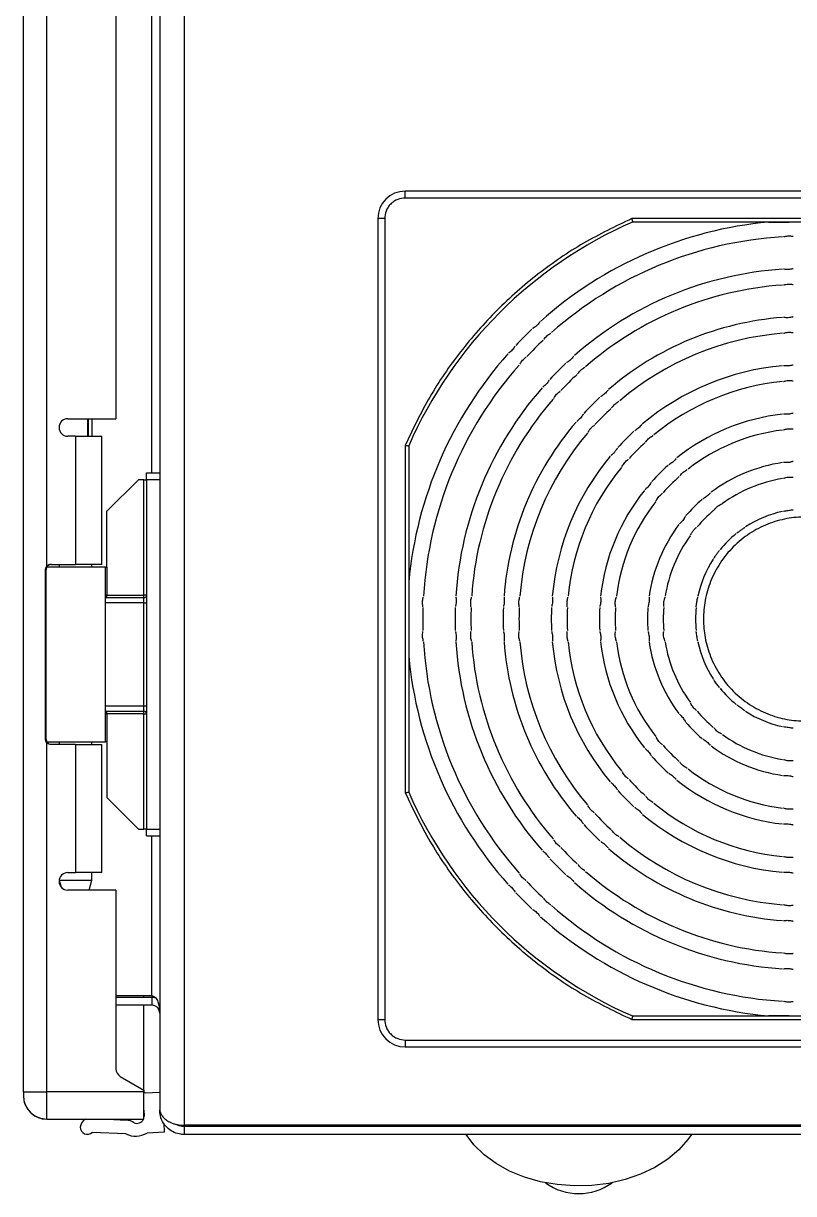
# Model space of a CAD drawing. Header units: millimetres. Extents: x 0 to 279, y 0 to 216.
# Drawn here: x 200.54 to 222.96, y 37.12 to 71.17 of the extents above; entities that cross this region are included whole.
import ezdxf

# ---------------------------------------------------------------- set-up
doc = ezdxf.new("R2010")
doc.units = ezdxf.units.MM

msp = doc.modelspace()

# ---------------------------------------------------------------- linework, layer by layer
at = {"color": 7, "linetype": 'Continuous', "lineweight": 25}
for p, q in [((205.224, 140.169), (205.224, 39.108)), ((204.508, 139.686), (204.508, 39.591)), ((200.54, 40.083), (200.54, 139.193)), ((201.226, 55.376), (201.226, 123.901)), ((203.233, 119.61), (203.233, 59.666)), ((234.958, 66.288), (211.658, 66.288)), ((211.658, 66.088), (211.658, 66.288)), ((234.958, 66.088), (211.658, 66.088)), ((210.858, 65.488), (210.858, 42.188)), ((211.058, 65.488), (210.858, 65.488)), ((211.058, 65.488), (211.058, 42.188)), ((228.364, 65.488), (218.251, 65.488)), ((222.833, 65.388), (218.272, 65.388)), ((201.831, 59.666), (203.233, 59.666)), ((202.416, 59.158), (202.416, 59.666)), ((202.44, 59.158), (202.44, 59.666)), ((202.531, 59.666), (202.531, 59.158)), ((202.059, 59.158), (201.831, 59.158)), ((202.059, 59.158), (202.059, 55.425)), ((202.059, 59.158), (202.826, 59.158)), ((202.826, 55.425), (202.826, 59.158)), ((211.658, 58.895), (211.658, 48.782)), ((211.758, 58.874), (211.758, 54.313)), ((203.887, 57.888), (202.973, 56.974)), ((204.051, 57.888), (203.887, 57.888)), ((204.051, 54.536), (204.051, 57.888)), ((204.051, 57.888), (204.127, 57.888)), ((204.127, 58.092), (204.508, 58.092)), ((204.127, 57.888), (204.127, 58.092)), ((204.508, 57.888), (204.127, 57.888)), ((204.127, 57.888), (204.127, 47.728)), ((202.973, 55.348), (202.973, 56.974)), ((201.185, 50.345), (201.185, 55.272)), ((201.185, 55.272), (201.202, 55.272)), ((201.202, 50.345), (201.202, 55.272)), ((202.93, 55.348), (201.206, 55.348)), ((201.338, 55.425), (202.059, 55.425)), ((201.584, 55.425), (201.584, 55.348)), ((202.826, 55.425), (202.059, 55.425)), ((202.534, 55.348), (202.534, 55.425)), ((202.93, 50.268), (202.93, 55.348)), ((202.93, 55.348), (202.973, 55.348)), ((202.973, 55.348), (202.973, 54.536)), ((202.973, 54.459), (202.973, 54.536)), ((202.973, 54.536), (204.051, 54.536)), ((204.127, 54.536), (204.051, 54.536)), ((204.051, 54.459), (204.051, 54.536)), ((204.051, 54.459), (202.93, 54.459)), ((204.051, 54.307), (204.051, 54.459)), ((204.051, 54.307), (204.127, 54.307)), ((204.051, 51.31), (204.051, 54.307)), ((211.758, 53.364), (211.758, 48.803)), ((202.93, 51.157), (204.051, 51.157)), ((202.973, 51.081), (202.973, 51.157)), ((204.051, 51.081), (202.973, 51.081)), ((202.973, 51.081), (202.973, 50.268)), ((204.051, 51.31), (204.127, 51.31)), ((204.051, 51.157), (204.051, 51.31)), ((204.051, 51.081), (204.051, 51.157)), ((204.051, 47.728), (204.051, 51.081)), ((204.051, 51.081), (204.127, 51.081)), ((201.202, 50.345), (201.185, 50.345)), ((201.188, 50.268), (202.93, 50.268)), ((201.226, 40.083), (201.226, 50.241)), ((202.059, 50.192), (201.338, 50.192)), ((201.584, 50.268), (201.584, 50.192)), ((202.059, 50.192), (202.059, 46.458)), ((202.059, 50.192), (202.826, 50.192)), ((202.534, 50.192), (202.534, 50.268)), ((202.826, 46.458), (202.826, 50.192)), ((202.973, 50.268), (202.93, 50.268)), ((202.973, 50.268), (202.973, 48.643)), ((202.973, 48.643), (203.887, 47.728)), ((203.887, 47.728), (204.051, 47.728)), ((204.127, 47.728), (204.051, 47.728)), ((204.127, 47.728), (204.508, 47.728)), ((204.127, 47.525), (204.127, 47.728)), ((204.127, 47.525), (204.508, 47.525)), ((201.831, 46.458), (202.059, 46.458)), ((202.826, 46.458), (202.059, 46.458)), ((202.534, 46.237), (202.534, 46.458)), ((201.584, 46.266), (201.584, 46.237)), ((201.584, 46.237), (201.637, 46.04)), ((201.584, 46.237), (202.534, 46.237)), ((202.458, 45.95), (202.534, 46.237)), ((203.233, 45.95), (201.831, 45.95)), ((203.233, 45.95), (203.233, 40.75)), ((204.279, 42.872), (203.233, 42.872)), ((203.233, 42.836), (204.279, 42.836)), ((204.279, 42.603), (203.233, 42.603)), ((204.046, 42.836), (204.046, 42.872)), ((204.046, 40.134), (204.046, 42.603)), ((204.279, 42.836), (204.279, 42.603)), ((218.272, 42.288), (222.833, 42.288)), ((210.858, 42.188), (211.058, 42.188)), ((218.251, 42.188), (228.364, 42.188)), ((211.658, 41.588), (234.958, 41.588)), ((211.658, 41.588), (211.658, 41.388)), ((211.658, 41.388), (234.958, 41.388)), ((203.36, 40.53), (204.046, 40.134)), ((200.54, 40.083), (201.226, 40.083)), ((200.54, 40.083), (200.54, 40.083)), ((201.226, 39.285), (201.226, 40.083)), ((204.046, 40.083), (201.226, 40.083)), ((204.046, 40.083), (201.226, 40.083)), ((204.046, 40.134), (204.046, 40.083)), ((204.046, 39.285), (204.046, 40.083)), ((204.046, 40.068), (204.089, 40.049)), ((204.089, 40.049), (204.508, 40.068)), ((204.046, 39.55), (204.053, 39.376)), ((204.508, 39.591), (204.508, 39.555)), ((201.226, 39.285), (204.046, 39.285)), ((202.992, 39.285), (203.543, 39.261)), ((203.525, 38.855), (202.538, 38.898)), ((204.643, 38.904), (204.14, 38.882)), ((204.632, 39.155), (204.643, 38.904)), ((254.815, 39.108), (205.224, 39.108)), ((205.224, 39.072), (205.224, 38.838)), ((254.815, 39.072), (205.224, 39.072)), ((254.815, 38.838), (205.224, 38.838)), ((213.297, 39.072), (213.281, 39.108)), ((220.135, 39.108), (220.118, 39.072))]:
    msp.add_line(p, q, dxfattribs=at)
at = {"color": 8, "linetype": 'Continuous', "lineweight": 25}
for p, q in [((204.279, 58.092), (204.279, 121.185)), ((202.973, 54.536), (202.93, 54.536)), ((204.051, 54.307), (202.93, 54.307)), ((202.93, 51.31), (204.051, 51.31)), ((202.93, 51.081), (202.973, 51.081)), ((204.279, 42.872), (204.279, 47.525))]:
    msp.add_line(p, q, dxfattribs=at)
at = {"color": 7, "linetype": 'Continuous', "lineweight": 25, "flags": 128}
for points in [[(204.046, 39.312), (204.049, 39.325), (204.053, 39.376)], [(219.988, 38.838), (219.886, 38.692), (219.62, 38.391), (219.297, 38.119), (218.924, 37.881), (218.508, 37.682), (218.056, 37.527), (217.579, 37.417), (217.084, 37.355), (216.582, 37.343), (216.083, 37.38), (215.595, 37.466), (215.13, 37.599), (214.695, 37.777), (214.299, 37.995), (213.95, 38.251), (213.655, 38.538), (213.428, 38.838)]]:
    msp.add_lwpolyline(points, dxfattribs=at)
at = {"color": 7, "linetype": 'Continuous', "lineweight": 25}
for centre, radius, start, end in [((211.658, 65.488), 0.8, 90, 180), ((223.308, 53.838), 12.6, 113.5565, 156.4435), ((223.308, 53.838), 11.6, 95.3217, 131.7035), ((223.308, 53.838), 11.14, 93.4328, 131.5672), ((223.308, 53.838), 10.2, 93.7496, 131.2504), ((223.308, 53.838), 9.74, 93.9269, 131.0731), ((223.308, 53.838), 8.8, 94.3471, 130.6529), ((223.308, 53.838), 11.6, 133.3552, 136.6448), ((223.308, 53.838), 8.34, 94.5874, 130.4126), ((223.308, 53.838), 11.14, 133.2872, 136.7128), ((223.308, 53.838), 11.6, 138.2965, 174.6783), ((223.308, 53.838), 11.14, 138.4328, 176.5672), ((223.308, 53.838), 10.2, 133.1293, 136.8707), ((223.308, 53.838), 9.74, 133.0409, 136.9591), ((223.308, 53.838), 7.4, 95.1716, 129.8284), ((223.308, 53.838), 6.94, 95.5155, 129.4845), ((223.308, 53.838), 10.2, 138.7496, 176.2504), ((223.308, 53.838), 8.8, 132.8316, 137.1684), ((223.308, 53.838), 9.74, 138.9269, 176.0731), ((223.308, 53.838), 8.34, 132.7119, 137.2881), ((201.831, 59.412), 0.254, 90, 270), ((223.308, 53.838), 6, 96.3829, 128.6171), ((223.308, 53.838), 8.8, 139.3471, 175.6529), ((223.308, 53.838), 7.4, 132.4211, 137.5789), ((223.308, 53.838), 5.54, 96.9154, 128.0846), ((223.308, 53.838), 8.34, 139.5874, 175.4126), ((223.308, 53.838), 6.94, 132.25, 137.75), ((223.308, 53.838), 7.4, 140.1716, 174.8284), ((223.308, 53.838), 6.94, 140.5155, 174.4845), ((223.308, 53.838), 6, 131.8188, 138.1812), ((223.308, 53.838), 4.6, 98.3377, 126.6623), ((223.308, 53.838), 5.54, 131.5543, 138.4457), ((223.308, 53.838), 4.14, 99.2719, 125.7281), ((223.308, 53.838), 6, 141.3829, 173.6171), ((223.308, 53.838), 5.54, 141.9154, 173.0846), ((223.308, 53.838), 4.6, 130.8491, 139.1509), ((223.308, 53.838), 4.14, 130.3869, 139.6131), ((223.308, 53.838), 3.2, 102.0314, 122.9686), ((223.308, 53.838), 4.6, 143.3377, 171.6623), ((223.308, 53.838), 4.14, 144.2719, 170.7281), ((223.308, 53.838), 3.2, 129.0274, 140.9726), ((223.308, 53.838), 3.2, 147.0314, 167.9686), ((204.051, 54.536), 0.0762, 270, 0), ((223.308, 53.838), 11.14, 178.2872, 181.7128), ((223.308, 53.838), 10.2, 178.1293, 181.8707), ((223.308, 53.838), 9.74, 178.0409, 181.9591), ((223.308, 53.838), 8.8, 177.8316, 182.1684), ((223.308, 53.838), 8.34, 177.7119, 182.2881), ((223.308, 53.838), 7.4, 177.4211, 182.5789), ((223.308, 53.838), 6.94, 177.25, 182.75), ((223.308, 53.838), 6, 176.8188, 183.1812), ((223.308, 53.838), 5.54, 176.5543, 183.4457), ((223.308, 53.838), 4.6, 175.8491, 184.1509), ((223.308, 53.838), 4.14, 175.3869, 184.6131), ((223.308, 53.838), 3.2, 174.0274, 185.9726), ((223.308, 53.838), 11.14, 183.4328, 221.5672), ((223.308, 53.838), 10.2, 183.7496, 221.2504), ((223.308, 53.838), 9.74, 183.9269, 221.0731), ((223.308, 53.838), 8.8, 184.3471, 220.6529), ((223.308, 53.838), 8.34, 184.5874, 220.4126), ((223.308, 53.838), 7.4, 185.1716, 219.8284), ((223.308, 53.838), 6.94, 185.5155, 219.4845), ((223.308, 53.838), 6, 186.3829, 218.6171), ((223.308, 53.838), 5.54, 186.9154, 218.0846), ((223.308, 53.838), 4.6, 188.3377, 216.6623), ((223.308, 53.838), 4.14, 189.2719, 215.7281), ((223.308, 53.838), 3.2, 192.0314, 212.9686), ((223.308, 53.838), 11.6, 185.3217, 221.7035), ((223.308, 53.838), 3.2, 219.0274, 230.9726), ((204.051, 51.081), 0.0762, 0, 90), ((223.308, 53.838), 4.14, 220.3869, 229.6131), ((223.308, 53.838), 3.2, 237.0314, 257.9686), ((223.308, 53.838), 4.6, 220.8491, 229.1509), ((223.308, 53.838), 4.14, 234.2719, 260.7281), ((223.308, 53.838), 5.54, 221.5543, 228.4457), ((223.308, 53.838), 4.6, 233.3377, 261.6623), ((223.308, 53.838), 6, 221.8188, 228.1812), ((223.308, 53.838), 5.54, 231.9154, 263.0846), ((223.308, 53.838), 6.94, 222.25, 227.75), ((223.308, 53.838), 6, 231.3829, 263.6171), ((223.308, 53.838), 12.6, 203.5565, 246.4435), ((223.308, 53.838), 7.4, 222.4211, 227.5789), ((223.308, 53.838), 6.94, 230.5155, 264.4845), ((223.308, 53.838), 8.34, 222.7119, 227.2881), ((223.308, 53.838), 7.4, 230.1716, 264.8284), ((223.308, 53.838), 8.8, 222.8316, 227.1684), ((223.308, 53.838), 8.34, 229.5874, 265.4126), ((223.308, 53.838), 9.74, 223.0409, 226.9591), ((223.308, 53.838), 8.8, 229.3471, 265.6529), ((223.308, 53.838), 10.2, 223.1293, 226.8707), ((201.831, 46.204), 0.254, 90, 270), ((223.308, 53.838), 9.74, 228.9269, 266.0731), ((223.308, 53.838), 11.14, 223.2872, 226.7128), ((223.308, 53.838), 10.2, 228.7496, 266.2504), ((223.308, 53.838), 11.6, 223.3552, 226.6448), ((223.308, 53.838), 11.14, 228.4328, 266.5672), ((223.308, 53.838), 11.6, 228.2965, 264.6783), ((211.658, 42.188), 0.8, 180, 270), ((203.487, 40.75), 0.254, 180, 240), ((201.226, 39.971), 0.686, 180, 270), ((202.459, 39.045), 0.263, 114.1409, 178.6248), ((203.471, 38.702), 0.564, 58.2269, 82.6968), ((203.85, 39.367), 0.203, 246.2083, 336.2263), ((202.4, 39.047), 0.203, 178.6248, 313.0673), ((203.807, 39.452), 0.66, 244.7042, 300.2958), ((216.708, 38.763), 1.643, 233.8938, 306.1062)]:
    msp.add_arc(centre, radius, start, end, dxfattribs=at)
at = {"color": 8, "linetype": 'Continuous', "lineweight": 25}
for centre, start, end in [((202.974, 54.516), 219.8077, 268.7574), ((202.974, 51.1), 91.2426, 140.1923)]:
    msp.add_arc(centre, 0.0571, start, end, dxfattribs=at)
at = {"color": 7, "linetype": 'Continuous', "lineweight": 25}
for centre, start_param, end_param in [((201.338, 55.272), 4.712389, 5.535601), ((201.355, 55.272), 4.712389, 5.713323), ((201.355, 50.345), 0.569862, 1.570796), ((201.338, 50.345), 0.747584, 1.570796)]:
    msp.add_ellipse(centre, major_axis=(-0.153, 0), ratio=0.998243, start_param=start_param, end_param=end_param, dxfattribs=at)
for points, knots in [([(211.658, 66.088), (211.582, 66.08), (211.466, 66.068), (211.326, 65.993), (211.231, 65.916), (211.153, 65.82), (211.078, 65.68), (211.066, 65.564), (211.058, 65.488)], [0, 0, 0, 0, 0.239443, 0.369664, 0.5, 0.630221, 0.760557, 1, 1, 1, 1]), ([(218.251, 65.488), (217.777, 65.262), (216.823, 64.806), (215.508, 63.901), (214.303, 62.843), (213.245, 61.638), (212.34, 60.323), (211.884, 59.369), (211.658, 58.895)], [0, 0, 0, 0, 0.165133, 0.331912, 0.5, 0.668098, 0.834872, 1, 1, 1, 1]), ([(218.251, 65.488), (218.253, 65.48), (218.256, 65.465), (218.261, 65.441), (218.266, 65.42), (218.269, 65.405), (218.271, 65.392), (218.272, 65.39), (218.272, 65.388)], [0, 0, 0, 0, 0.156123, 0.291738, 0.500719, 0.631679, 0.75863, 1, 1, 1, 1]), ([(222.232, 65.388), (222.232, 65.388), (222.233, 65.388), (222.241, 65.388), (222.267, 65.388), (222.349, 65.388), (222.48, 65.388), (222.653, 65.388), (222.771, 65.388), (222.833, 65.388)], [0, 0, 0, 0, 0.013706, 0.030935, 0.062961, 0.173698, 0.436442, 0.702644, 1, 1, 1, 1]), ([(223.782, 65.388), (223.716, 65.388), (223.4, 65.389), (223.083, 65.389), (222.833, 65.388)], [0, 0, 0, 0, 0.210794, 1, 1, 1, 1]), ([(222.667, 64.963), (222.673, 64.964), (222.692, 64.967), (222.741, 64.979), (222.807, 64.987), (222.872, 64.985), (222.921, 64.978), (222.942, 64.976), (222.948, 64.976)], [0, 0, 0, 0, 0.0834435, 0.2870448, 0.5042766, 0.7050089, 0.9013083, 1, 1, 1, 1]), ([(222.949, 64.029), (222.943, 64.028), (222.923, 64.026), (222.875, 64.014), (222.809, 64.006), (222.744, 64.007), (222.694, 64.014), (222.674, 64.015), (222.667, 64.015)], [0, 0, 0, 0, 0.0827577, 0.2857073, 0.5022935, 0.7054542, 0.9041052, 1, 1, 1, 1]), ([(222.667, 63.56), (222.673, 63.561), (222.692, 63.564), (222.741, 63.577), (222.807, 63.585), (222.872, 63.584), (222.921, 63.577), (222.942, 63.575), (222.948, 63.575)], [0, 0, 0, 0, 0.0834427, 0.2870374, 0.5047202, 0.7056348, 0.9016124, 1, 1, 1, 1]), ([(215.573, 62.479), (215.569, 62.475), (215.556, 62.46), (215.526, 62.42), (215.481, 62.373), (215.43, 62.332), (215.388, 62.306), (215.371, 62.293), (215.366, 62.289)], [0, 0, 0, 0, 0.083891, 0.287917, 0.500101, 0.699385, 0.900794, 1, 1, 1, 1]), ([(222.949, 62.628), (222.943, 62.627), (222.924, 62.624), (222.875, 62.613), (222.809, 62.604), (222.744, 62.605), (222.694, 62.611), (222.674, 62.612), (222.667, 62.612)], [0, 0, 0, 0, 0.082616, 0.285409, 0.502321, 0.706065, 0.904759, 1, 1, 1, 1]), ([(215.687, 61.967), (215.69, 61.972), (215.703, 61.987), (215.733, 62.027), (215.778, 62.075), (215.828, 62.115), (215.871, 62.141), (215.889, 62.153), (215.894, 62.158)], [0, 0, 0, 0, 0.08419, 0.288367, 0.500593, 0.697565, 0.896867, 1, 1, 1, 1]), ([(222.667, 62.157), (222.673, 62.158), (222.692, 62.161), (222.741, 62.174), (222.807, 62.183), (222.872, 62.182), (222.921, 62.175), (222.942, 62.174), (222.948, 62.174)], [0, 0, 0, 0, 0.083448, 0.28704, 0.505343, 0.706517, 0.902074, 1, 1, 1, 1]), ([(214.858, 61.781), (214.854, 61.776), (214.842, 61.761), (214.816, 61.718), (214.774, 61.667), (214.727, 61.621), (214.687, 61.591), (214.672, 61.577), (214.667, 61.573)], [0, 0, 0, 0, 0.082863, 0.285926, 0.50226, 0.704987, 0.903615, 1, 1, 1, 1]), ([(214.988, 61.251), (214.992, 61.256), (215.004, 61.272), (215.029, 61.315), (215.07, 61.367), (215.118, 61.412), (215.158, 61.442), (215.173, 61.455), (215.178, 61.459)], [0, 0, 0, 0, 0.083444, 0.287045, 0.504277, 0.705009, 0.901308, 1, 1, 1, 1]), ([(216.565, 61.488), (216.561, 61.483), (216.547, 61.469), (216.517, 61.429), (216.472, 61.382), (216.421, 61.342), (216.378, 61.315), (216.362, 61.302), (216.356, 61.298)], [0, 0, 0, 0, 0.0839504, 0.2880281, 0.4999438, 0.699204, 0.9010105, 1, 1, 1, 1]), ([(216.677, 60.977), (216.681, 60.981), (216.694, 60.996), (216.724, 61.037), (216.769, 61.084), (216.82, 61.123), (216.863, 61.149), (216.88, 61.162), (216.886, 61.166)], [0, 0, 0, 0, 0.0842695, 0.2884865, 0.5003859, 0.6969849, 0.896408, 1, 1, 1, 1]), ([(222.949, 61.227), (222.943, 61.226), (222.924, 61.223), (222.875, 61.211), (222.809, 61.202), (222.744, 61.201), (222.694, 61.207), (222.674, 61.207), (222.667, 61.207)], [0, 0, 0, 0, 0.082414, 0.284978, 0.50233, 0.706894, 0.905675, 1, 1, 1, 1]), ([(215.848, 60.79), (215.845, 60.786), (215.833, 60.77), (215.806, 60.727), (215.765, 60.676), (215.718, 60.63), (215.679, 60.6), (215.664, 60.586), (215.659, 60.581)], [0, 0, 0, 0, 0.082758, 0.285707, 0.502293, 0.705454, 0.904105, 1, 1, 1, 1]), ([(222.667, 60.752), (222.672, 60.753), (222.692, 60.757), (222.741, 60.77), (222.807, 60.78), (222.872, 60.78), (222.921, 60.774), (222.942, 60.772), (222.948, 60.772)], [0, 0, 0, 0, 0.0834697, 0.2870663, 0.5062775, 0.707843, 0.9028298, 1, 1, 1, 1]), ([(215.98, 60.259), (215.984, 60.264), (215.995, 60.28), (216.021, 60.324), (216.061, 60.376), (216.108, 60.421), (216.148, 60.451), (216.164, 60.464), (216.169, 60.469)], [0, 0, 0, 0, 0.083443, 0.287037, 0.50472, 0.705635, 0.901612, 1, 1, 1, 1]), ([(217.557, 60.495), (217.553, 60.491), (217.539, 60.477), (217.509, 60.437), (217.463, 60.391), (217.412, 60.351), (217.369, 60.324), (217.352, 60.312), (217.347, 60.307)], [0, 0, 0, 0, 0.0840352, 0.2881852, 0.49976, 0.6990038, 0.9013455, 1, 1, 1, 1]), ([(217.668, 59.986), (217.672, 59.99), (217.685, 60.005), (217.715, 60.046), (217.76, 60.092), (217.811, 60.131), (217.855, 60.157), (217.873, 60.169), (217.879, 60.173)], [0, 0, 0, 0, 0.084372, 0.2886338, 0.500091, 0.6962028, 0.8958011, 1, 1, 1, 1]), ([(216.839, 59.8), (216.835, 59.795), (216.823, 59.779), (216.797, 59.737), (216.757, 59.684), (216.71, 59.638), (216.671, 59.608), (216.656, 59.594), (216.651, 59.589)], [0, 0, 0, 0, 0.082616, 0.285409, 0.502321, 0.706065, 0.904759, 1, 1, 1, 1]), ([(222.949, 59.825), (222.943, 59.824), (222.924, 59.821), (222.875, 59.808), (222.81, 59.798), (222.743, 59.796), (222.694, 59.801), (222.674, 59.801), (222.667, 59.801)], [0, 0, 0, 0, 0.082105, 0.284305, 0.502281, 0.708087, 0.907051, 1, 1, 1, 1]), ([(216.972, 59.265), (216.976, 59.271), (216.983, 59.283), (216.997, 59.305), (217.013, 59.331), (217.032, 59.358), (217.054, 59.384), (217.077, 59.408), (217.1, 59.429), (217.123, 59.448), (217.144, 59.464), (217.156, 59.474), (217.162, 59.479)], [0, 0, 0, 0, 0.083565, 0.184024, 0.287, 0.394377, 0.505388, 0.604431, 0.706547, 0.803044, 0.901949, 1, 1, 1, 1]), ([(218.55, 59.502), (218.546, 59.498), (218.532, 59.484), (218.501, 59.445), (218.455, 59.399), (218.403, 59.359), (218.36, 59.333), (218.343, 59.321), (218.338, 59.317)], [0, 0, 0, 0, 0.084163, 0.288422, 0.499551, 0.698801, 0.901902, 1, 1, 1, 1]), ([(222.665, 59.343), (222.672, 59.345), (222.685, 59.348), (222.711, 59.356), (222.74, 59.363), (222.773, 59.37), (222.808, 59.375), (222.841, 59.376), (222.872, 59.376), (222.901, 59.373), (222.928, 59.371), (222.943, 59.369), (222.95, 59.369)], [0, 0, 0, 0, 0.0836494, 0.1841444, 0.2871051, 0.3956272, 0.5078569, 0.6073853, 0.7100782, 0.8058852, 0.9040864, 1, 1, 1, 1]), ([(218.659, 58.995), (218.663, 58.999), (218.676, 59.014), (218.706, 59.054), (218.752, 59.1), (218.804, 59.139), (218.848, 59.164), (218.866, 59.176), (218.872, 59.18)], [0, 0, 0, 0, 0.084509, 0.288816, 0.499643, 0.69509, 0.894961, 1, 1, 1, 1]), ([(211.658, 58.895), (211.666, 58.893), (211.681, 58.89), (211.706, 58.885), (211.726, 58.881), (211.742, 58.877), (211.754, 58.875), (211.756, 58.874), (211.758, 58.874)], [0, 0, 0, 0, 0.156147, 0.291771, 0.500719, 0.631695, 0.758651, 1, 1, 1, 1]), ([(217.83, 58.811), (217.826, 58.805), (217.819, 58.794), (217.805, 58.772), (217.788, 58.746), (217.769, 58.719), (217.748, 58.693), (217.725, 58.668), (217.702, 58.647), (217.679, 58.627), (217.659, 58.61), (217.647, 58.6), (217.642, 58.595)], [0, 0, 0, 0, 0.082534, 0.182488, 0.284948, 0.391912, 0.502349, 0.603066, 0.706904, 0.804965, 0.905552, 1, 1, 1, 1]), ([(217.966, 58.273), (217.969, 58.278), (217.981, 58.295), (218.005, 58.339), (218.045, 58.393), (218.091, 58.439), (218.131, 58.469), (218.146, 58.483), (218.151, 58.487)], [0, 0, 0, 0, 0.0834697, 0.2870663, 0.5062775, 0.707843, 0.9028298, 1, 1, 1, 1]), ([(219.545, 58.508), (219.541, 58.504), (219.526, 58.49), (219.495, 58.451), (219.448, 58.406), (219.395, 58.367), (219.352, 58.341), (219.335, 58.329), (219.329, 58.325)], [0, 0, 0, 0, 0.084376, 0.288811, 0.49934, 0.69866, 0.902922, 1, 1, 1, 1]), ([(222.95, 58.422), (222.944, 58.421), (222.931, 58.418), (222.906, 58.411), (222.876, 58.404), (222.844, 58.397), (222.809, 58.392), (222.775, 58.39), (222.743, 58.389), (222.714, 58.39), (222.687, 58.391), (222.672, 58.391), (222.665, 58.391)], [0, 0, 0, 0, 0.081703, 0.181172, 0.283079, 0.390842, 0.502036, 0.604369, 0.709954, 0.808303, 0.909236, 1, 1, 1, 1]), ([(219.65, 58.003), (219.654, 58.008), (219.668, 58.023), (219.699, 58.062), (219.746, 58.107), (219.798, 58.145), (219.843, 58.169), (219.861, 58.181), (219.868, 58.185)], [0, 0, 0, 0, 0.0846979, 0.2890356, 0.4988911, 0.6933783, 0.8937216, 1, 1, 1, 1]), ([(222.667, 57.931), (222.672, 57.933), (222.692, 57.938), (222.741, 57.955), (222.807, 57.968), (222.873, 57.971), (222.922, 57.966), (222.942, 57.966), (222.949, 57.966)], [0, 0, 0, 0, 0.083715, 0.287462, 0.510784, 0.714261, 0.907144, 1, 1, 1, 1]), ([(218.821, 57.817), (218.818, 57.813), (218.806, 57.797), (218.781, 57.753), (218.742, 57.7), (218.696, 57.652), (218.657, 57.62), (218.643, 57.606), (218.639, 57.601)], [0, 0, 0, 0, 0.082105, 0.284305, 0.502281, 0.708087, 0.907051, 1, 1, 1, 1]), ([(218.961, 57.278), (218.965, 57.283), (218.975, 57.3), (218.999, 57.345), (219.038, 57.4), (219.084, 57.447), (219.123, 57.477), (219.138, 57.491), (219.142, 57.496)], [0, 0, 0, 0, 0.083531, 0.287159, 0.507819, 0.710037, 0.904203, 1, 1, 1, 1]), ([(220.542, 57.51), (220.538, 57.506), (220.523, 57.493), (220.49, 57.455), (220.442, 57.411), (220.388, 57.373), (220.344, 57.349), (220.327, 57.337), (220.321, 57.333)], [0, 0, 0, 0, 0.084779, 0.28955, 0.499241, 0.698835, 0.905087, 1, 1, 1, 1]), ([(220.625, 56.992), (220.63, 56.996), (220.639, 57.005), (220.656, 57.024), (220.674, 57.045), (220.694, 57.067), (220.717, 57.09), (220.742, 57.111), (220.768, 57.13), (220.794, 57.146), (220.82, 57.161), (220.846, 57.174), (220.871, 57.187), (220.884, 57.195), (220.89, 57.199)], [0, 0, 0, 0, 0.081238, 0.16501, 0.246189, 0.329612, 0.41215, 0.497471, 0.574172, 0.652943, 0.733051, 0.815046, 0.905809, 1, 1, 1, 1]), ([(222.667, 56.973), (222.673, 56.975), (222.694, 56.979), (222.744, 56.989), (222.81, 57), (222.875, 57.009), (222.924, 57.015), (222.944, 57.018), (222.949, 57.018)], [0, 0, 0, 0, 0.092202, 0.305479, 0.501468, 0.714346, 0.927294, 1, 1, 1, 1]), ([(219.813, 56.825), (219.81, 56.821), (219.799, 56.804), (219.774, 56.76), (219.736, 56.706), (219.691, 56.656), (219.654, 56.623), (219.64, 56.609), (219.636, 56.604)], [0, 0, 0, 0, 0.0815775, 0.283118, 0.5020418, 0.709945, 0.9093476, 1, 1, 1, 1]), ([(226.278, 53.838), (226.268, 53.657), (226.248, 53.284), (226.083, 52.73), (225.809, 52.198), (225.423, 51.723), (224.948, 51.337), (224.416, 51.062), (223.862, 50.903), (223.308, 50.852), (222.754, 50.903), (222.2, 51.062), (221.668, 51.337), (221.193, 51.723), (220.807, 52.198), (220.531, 52.73), (220.372, 53.284), (220.321, 53.838), (220.372, 54.393), (220.531, 54.946), (220.807, 55.478), (221.193, 55.953), (221.668, 56.339), (222.2, 56.615), (222.754, 56.774), (223.308, 56.825), (223.862, 56.774), (224.416, 56.615), (224.948, 56.339), (225.423, 55.953), (225.809, 55.478), (226.083, 54.946), (226.248, 54.393), (226.268, 54.019), (226.278, 53.838)], [0, 0, 0, 0, 0.029129, 0.060003, 0.09216, 0.125, 0.15784, 0.189997, 0.220871, 0.25, 0.279129, 0.310003, 0.34216, 0.375, 0.40784, 0.439997, 0.470871, 0.5, 0.529129, 0.560003, 0.59216, 0.625, 0.65784, 0.689997, 0.720871, 0.75, 0.779129, 0.810003, 0.84216, 0.875, 0.90784, 0.939997, 0.970871, 1, 1, 1, 1]), ([(219.96, 56.277), (219.963, 56.283), (219.97, 56.296), (219.982, 56.32), (219.997, 56.347), (220.014, 56.376), (220.035, 56.404), (220.057, 56.43), (220.079, 56.452), (220.101, 56.472), (220.121, 56.489), (220.132, 56.499), (220.137, 56.504)], [0, 0, 0, 0, 0.083834, 0.184407, 0.287392, 0.397209, 0.510815, 0.610931, 0.714313, 0.809483, 0.907037, 1, 1, 1, 1]), ([(221.312, 56.34), (221.317, 56.344), (221.329, 56.353), (221.351, 56.37), (221.375, 56.389), (221.401, 56.408), (221.427, 56.427), (221.454, 56.447), (221.482, 56.466), (221.508, 56.484), (221.53, 56.499), (221.541, 56.506), (221.546, 56.509)], [0, 0, 0, 0, 0.089881, 0.193479, 0.300051, 0.39811, 0.498624, 0.60487, 0.714203, 0.820446, 0.929773, 1, 1, 1, 1]), ([(220.637, 55.601), (220.641, 55.607), (220.649, 55.619), (220.665, 55.643), (220.682, 55.668), (220.701, 55.694), (220.72, 55.72), (220.739, 55.747), (220.759, 55.774), (220.778, 55.799), (220.794, 55.819), (220.803, 55.83), (220.806, 55.834)], [0, 0, 0, 0, 0.09229, 0.197423, 0.305544, 0.40232, 0.501405, 0.606329, 0.714272, 0.819205, 0.927227, 1, 1, 1, 1]), ([(201.185, 55.272), (201.186, 55.276), (201.186, 55.285), (201.187, 55.297), (201.19, 55.31), (201.194, 55.322), (201.199, 55.334), (201.204, 55.346), (201.211, 55.357), (201.218, 55.367), (201.224, 55.373), (201.226, 55.376)], [0, 0, 0, 0, 0.110758, 0.222284, 0.336233, 0.45102, 0.561778, 0.673306, 0.787268, 0.902075, 1, 1, 1, 1]), ([(201.226, 55.354), (201.224, 55.351), (201.22, 55.344), (201.214, 55.332), (201.21, 55.32), (201.206, 55.309), (201.204, 55.299), (201.203, 55.29), (201.202, 55.281), (201.202, 55.275), (201.202, 55.272)], [0, 0, 0, 0, 0.145094, 0.291207, 0.440514, 0.590918, 0.692322, 0.794065, 0.896855, 1, 1, 1, 1]), ([(213.131, 54.479), (213.131, 54.473), (213.132, 54.454), (213.139, 54.404), (213.14, 54.339), (213.133, 54.274), (213.121, 54.225), (213.118, 54.204), (213.117, 54.198)], [0, 0, 0, 0, 0.08395, 0.288028, 0.499944, 0.699204, 0.90101, 1, 1, 1, 1]), ([(214.534, 54.479), (214.534, 54.473), (214.535, 54.453), (214.541, 54.404), (214.542, 54.339), (214.534, 54.274), (214.522, 54.225), (214.519, 54.204), (214.518, 54.198)], [0, 0, 0, 0, 0.0840352, 0.2881852, 0.49976, 0.6990038, 0.9013455, 1, 1, 1, 1]), ([(215.939, 54.479), (215.939, 54.473), (215.939, 54.453), (215.945, 54.404), (215.945, 54.339), (215.936, 54.274), (215.924, 54.225), (215.921, 54.204), (215.92, 54.198)], [0, 0, 0, 0, 0.084163, 0.288422, 0.499551, 0.698801, 0.901902, 1, 1, 1, 1]), ([(217.345, 54.479), (217.345, 54.473), (217.345, 54.453), (217.35, 54.404), (217.348, 54.338), (217.339, 54.274), (217.326, 54.225), (217.323, 54.204), (217.322, 54.198)], [0, 0, 0, 0, 0.084376, 0.288811, 0.49934, 0.69866, 0.902922, 1, 1, 1, 1]), ([(219.215, 54.479), (219.213, 54.474), (219.208, 54.454), (219.191, 54.405), (219.178, 54.339), (219.175, 54.273), (219.18, 54.224), (219.18, 54.204), (219.18, 54.198)], [0, 0, 0, 0, 0.083715, 0.287462, 0.510784, 0.714261, 0.907144, 1, 1, 1, 1]), ([(220.128, 54.197), (220.129, 54.204), (220.131, 54.225), (220.137, 54.274), (220.147, 54.34), (220.158, 54.406), (220.168, 54.455), (220.172, 54.475), (220.173, 54.48)], [0, 0, 0, 0, 0.089793, 0.299982, 0.498661, 0.714251, 0.929832, 1, 1, 1, 1]), ([(211.758, 54.313), (211.758, 54.246), (211.757, 54.055), (211.757, 53.738), (211.757, 53.489), (211.758, 53.364)], [0, 0, 0, 0, 0.210761, 0.605065, 1, 1, 1, 1]), ([(212.171, 54.197), (212.17, 54.203), (212.169, 54.223), (212.161, 54.272), (212.159, 54.338), (212.167, 54.402), (212.178, 54.451), (212.182, 54.472), (212.183, 54.479)], [0, 0, 0, 0, 0.08419, 0.288367, 0.500593, 0.697565, 0.896867, 1, 1, 1, 1]), ([(213.571, 54.197), (213.571, 54.203), (213.57, 54.223), (213.562, 54.273), (213.561, 54.338), (213.569, 54.402), (213.581, 54.451), (213.585, 54.472), (213.586, 54.479)], [0, 0, 0, 0, 0.08427, 0.288487, 0.500386, 0.696985, 0.896408, 1, 1, 1, 1]), ([(214.973, 54.197), (214.972, 54.203), (214.971, 54.223), (214.964, 54.273), (214.963, 54.338), (214.971, 54.402), (214.984, 54.451), (214.988, 54.472), (214.989, 54.479)], [0, 0, 0, 0, 0.084372, 0.288634, 0.500091, 0.696203, 0.895801, 1, 1, 1, 1]), ([(216.374, 54.197), (216.374, 54.203), (216.373, 54.223), (216.366, 54.273), (216.366, 54.338), (216.375, 54.402), (216.389, 54.45), (216.393, 54.472), (216.394, 54.479)], [0, 0, 0, 0, 0.0845086, 0.2888159, 0.4996425, 0.6950896, 0.8949613, 1, 1, 1, 1]), ([(217.777, 54.197), (217.776, 54.203), (217.776, 54.223), (217.769, 54.273), (217.77, 54.338), (217.781, 54.401), (217.795, 54.45), (217.8, 54.472), (217.802, 54.479)], [0, 0, 0, 0, 0.0846979, 0.2890356, 0.4988911, 0.6933783, 0.8937216, 1, 1, 1, 1]), ([(218.756, 54.479), (218.755, 54.473), (218.755, 54.453), (218.758, 54.403), (218.755, 54.338), (218.744, 54.274), (218.73, 54.225), (218.726, 54.204), (218.725, 54.197)], [0, 0, 0, 0, 0.0847792, 0.28955, 0.499241, 0.6988347, 0.9050873, 1, 1, 1, 1]), ([(212.183, 53.197), (212.182, 53.203), (212.179, 53.223), (212.167, 53.272), (212.159, 53.337), (212.161, 53.402), (212.169, 53.452), (212.17, 53.472), (212.171, 53.479)], [0, 0, 0, 0, 0.083444, 0.287045, 0.504277, 0.705009, 0.901308, 1, 1, 1, 1]), ([(213.117, 53.479), (213.118, 53.474), (213.121, 53.454), (213.132, 53.405), (213.14, 53.34), (213.139, 53.274), (213.132, 53.225), (213.131, 53.204), (213.131, 53.198)], [0, 0, 0, 0, 0.082758, 0.285707, 0.502293, 0.705454, 0.904105, 1, 1, 1, 1]), ([(213.586, 53.197), (213.585, 53.203), (213.582, 53.223), (213.569, 53.272), (213.561, 53.337), (213.562, 53.402), (213.569, 53.452), (213.571, 53.472), (213.571, 53.479)], [0, 0, 0, 0, 0.083443, 0.287037, 0.50472, 0.705635, 0.901612, 1, 1, 1, 1]), ([(214.518, 53.479), (214.519, 53.474), (214.522, 53.454), (214.534, 53.405), (214.542, 53.34), (214.541, 53.274), (214.535, 53.225), (214.534, 53.204), (214.534, 53.198)], [0, 0, 0, 0, 0.082616, 0.285409, 0.502321, 0.706065, 0.904759, 1, 1, 1, 1]), ([(214.99, 53.197), (214.989, 53.203), (214.985, 53.223), (214.972, 53.272), (214.963, 53.337), (214.964, 53.403), (214.971, 53.452), (214.972, 53.472), (214.972, 53.479)], [0, 0, 0, 0, 0.083448, 0.28704, 0.505343, 0.706517, 0.902074, 1, 1, 1, 1]), ([(215.919, 53.479), (215.92, 53.474), (215.923, 53.454), (215.935, 53.406), (215.944, 53.34), (215.945, 53.274), (215.939, 53.225), (215.939, 53.204), (215.939, 53.198)], [0, 0, 0, 0, 0.082414, 0.284978, 0.50233, 0.706894, 0.905675, 1, 1, 1, 1]), ([(216.395, 53.197), (216.393, 53.203), (216.39, 53.223), (216.376, 53.271), (216.366, 53.337), (216.366, 53.403), (216.373, 53.452), (216.374, 53.472), (216.374, 53.479)], [0, 0, 0, 0, 0.08347, 0.287066, 0.506278, 0.707843, 0.90283, 1, 1, 1, 1]), ([(217.322, 53.479), (217.322, 53.474), (217.326, 53.454), (217.338, 53.406), (217.348, 53.34), (217.35, 53.274), (217.345, 53.224), (217.345, 53.204), (217.345, 53.198)], [0, 0, 0, 0, 0.082105, 0.284305, 0.502281, 0.708087, 0.907051, 1, 1, 1, 1]), ([(217.802, 53.197), (217.801, 53.203), (217.796, 53.223), (217.782, 53.271), (217.77, 53.337), (217.769, 53.403), (217.775, 53.452), (217.776, 53.472), (217.776, 53.479)], [0, 0, 0, 0, 0.083531, 0.2871592, 0.5078188, 0.7100374, 0.9042031, 1, 1, 1, 1]), ([(218.725, 53.479), (218.726, 53.474), (218.729, 53.454), (218.743, 53.406), (218.755, 53.34), (218.758, 53.274), (218.755, 53.224), (218.756, 53.204), (218.756, 53.198)], [0, 0, 0, 0, 0.081578, 0.283118, 0.502042, 0.709945, 0.909348, 1, 1, 1, 1]), ([(219.215, 53.197), (219.213, 53.203), (219.208, 53.223), (219.191, 53.271), (219.178, 53.337), (219.175, 53.404), (219.18, 53.453), (219.18, 53.473), (219.18, 53.479)], [0, 0, 0, 0, 0.083715, 0.287462, 0.510784, 0.714261, 0.907144, 1, 1, 1, 1]), ([(220.173, 53.198), (220.171, 53.204), (220.167, 53.225), (220.158, 53.275), (220.147, 53.34), (220.137, 53.405), (220.131, 53.455), (220.129, 53.474), (220.128, 53.479)], [0, 0, 0, 0, 0.092202, 0.305479, 0.501468, 0.714346, 0.927294, 1, 1, 1, 1]), ([(220.805, 51.844), (220.802, 51.849), (220.788, 51.865), (220.758, 51.905), (220.718, 51.958), (220.679, 52.013), (220.651, 52.054), (220.64, 52.071), (220.638, 52.075)], [0, 0, 0, 0, 0.089793, 0.299982, 0.498661, 0.714251, 0.929832, 1, 1, 1, 1]), ([(220.135, 51.174), (220.131, 51.178), (220.117, 51.192), (220.078, 51.224), (220.034, 51.272), (219.998, 51.325), (219.975, 51.371), (219.964, 51.39), (219.96, 51.397)], [0, 0, 0, 0, 0.084971, 0.289255, 0.497425, 0.690409, 0.891701, 1, 1, 1, 1]), ([(221.544, 51.168), (221.539, 51.172), (221.521, 51.184), (221.479, 51.212), (221.425, 51.251), (221.372, 51.29), (221.332, 51.321), (221.317, 51.333), (221.313, 51.336)], [0, 0, 0, 0, 0.092202, 0.305479, 0.501468, 0.714346, 0.927294, 1, 1, 1, 1]), ([(219.636, 51.073), (219.64, 51.068), (219.653, 51.054), (219.691, 51.021), (219.735, 50.972), (219.773, 50.919), (219.797, 50.875), (219.809, 50.857), (219.813, 50.852)], [0, 0, 0, 0, 0.084779, 0.28955, 0.499241, 0.698835, 0.905087, 1, 1, 1, 1]), ([(219.143, 50.181), (219.138, 50.185), (219.124, 50.199), (219.084, 50.229), (219.039, 50.276), (219.001, 50.328), (218.977, 50.373), (218.966, 50.392), (218.962, 50.398)], [0, 0, 0, 0, 0.0846979, 0.2890356, 0.4988911, 0.6933783, 0.8937216, 1, 1, 1, 1]), ([(220.867, 50.491), (220.862, 50.494), (220.844, 50.504), (220.798, 50.527), (220.742, 50.564), (220.693, 50.609), (220.662, 50.647), (220.648, 50.661), (220.643, 50.666)], [0, 0, 0, 0, 0.0837146, 0.287462, 0.5107843, 0.714261, 0.9071438, 1, 1, 1, 1]), ([(222.949, 50.659), (222.942, 50.659), (222.922, 50.662), (222.872, 50.668), (222.806, 50.678), (222.74, 50.689), (222.691, 50.698), (222.671, 50.702), (222.667, 50.703)], [0, 0, 0, 0, 0.089793, 0.299982, 0.498661, 0.714251, 0.929832, 1, 1, 1, 1]), ([(201.226, 50.241), (201.223, 50.244), (201.218, 50.25), (201.21, 50.261), (201.204, 50.272), (201.198, 50.283), (201.193, 50.295), (201.19, 50.308), (201.187, 50.32), (201.186, 50.333), (201.186, 50.341), (201.185, 50.345)], [0, 0, 0, 0, 0.110507, 0.221787, 0.335499, 0.450047, 0.560552, 0.671822, 0.785499, 0.900007, 1, 1, 1, 1]), ([(201.202, 50.345), (201.202, 50.34), (201.202, 50.332), (201.204, 50.319), (201.207, 50.307), (201.21, 50.295), (201.214, 50.286), (201.217, 50.278), (201.221, 50.27), (201.225, 50.265), (201.226, 50.262)], [0, 0, 0, 0, 0.1451256, 0.2912555, 0.4405529, 0.5909456, 0.6923347, 0.7940662, 0.896853, 1, 1, 1, 1]), ([(218.638, 50.075), (218.642, 50.071), (218.657, 50.057), (218.695, 50.025), (218.74, 49.978), (218.779, 49.926), (218.805, 49.882), (218.817, 49.865), (218.821, 49.859)], [0, 0, 0, 0, 0.084376, 0.288811, 0.49934, 0.69866, 0.902922, 1, 1, 1, 1]), ([(220.321, 50.344), (220.326, 50.341), (220.342, 50.329), (220.386, 50.305), (220.44, 50.267), (220.49, 50.222), (220.523, 50.184), (220.537, 50.171), (220.542, 50.166)], [0, 0, 0, 0, 0.081578, 0.283118, 0.502042, 0.709945, 0.909348, 1, 1, 1, 1]), ([(222.949, 49.711), (222.943, 49.711), (222.923, 49.711), (222.873, 49.706), (222.808, 49.709), (222.745, 49.721), (222.696, 49.737), (222.675, 49.743), (222.667, 49.745)], [0, 0, 0, 0, 0.084971, 0.289255, 0.497425, 0.690409, 0.891701, 1, 1, 1, 1]), ([(218.151, 49.189), (218.147, 49.193), (218.132, 49.207), (218.092, 49.237), (218.046, 49.283), (218.007, 49.334), (217.982, 49.379), (217.97, 49.397), (217.966, 49.403)], [0, 0, 0, 0, 0.084509, 0.288816, 0.499643, 0.69509, 0.894961, 1, 1, 1, 1]), ([(219.868, 49.492), (219.863, 49.495), (219.846, 49.506), (219.801, 49.53), (219.746, 49.568), (219.699, 49.614), (219.669, 49.653), (219.655, 49.668), (219.651, 49.673)], [0, 0, 0, 0, 0.083531, 0.287159, 0.507819, 0.710037, 0.904203, 1, 1, 1, 1]), ([(217.644, 49.081), (217.648, 49.077), (217.662, 49.063), (217.701, 49.032), (217.747, 48.985), (217.787, 48.934), (217.813, 48.891), (217.825, 48.874), (217.83, 48.868)], [0, 0, 0, 0, 0.084163, 0.288422, 0.499551, 0.698801, 0.901902, 1, 1, 1, 1]), ([(219.329, 49.352), (219.333, 49.348), (219.349, 49.337), (219.393, 49.311), (219.446, 49.272), (219.494, 49.226), (219.526, 49.188), (219.54, 49.174), (219.545, 49.169)], [0, 0, 0, 0, 0.082105, 0.284305, 0.502281, 0.708087, 0.907051, 1, 1, 1, 1]), ([(222.667, 49.286), (222.673, 49.286), (222.693, 49.285), (222.743, 49.289), (222.808, 49.285), (222.872, 49.274), (222.921, 49.26), (222.942, 49.257), (222.949, 49.255)], [0, 0, 0, 0, 0.0847792, 0.28955, 0.499241, 0.6988347, 0.9050873, 1, 1, 1, 1]), ([(211.658, 48.782), (211.666, 48.784), (211.681, 48.787), (211.706, 48.792), (211.726, 48.796), (211.742, 48.799), (211.754, 48.802), (211.756, 48.802), (211.758, 48.803)], [0, 0, 0, 0, 0.156123, 0.291738, 0.500719, 0.631679, 0.75863, 1, 1, 1, 1]), ([(211.658, 48.782), (211.884, 48.307), (212.34, 47.353), (213.245, 46.039), (214.303, 44.833), (215.508, 43.776), (216.823, 42.87), (217.777, 42.415), (218.251, 42.188)], [0, 0, 0, 0, 0.1651325, 0.3319117, 0.5, 0.6680982, 0.8348724, 1, 1, 1, 1]), ([(217.16, 48.198), (217.156, 48.202), (217.141, 48.215), (217.101, 48.245), (217.054, 48.291), (217.015, 48.342), (216.989, 48.386), (216.977, 48.403), (216.973, 48.409)], [0, 0, 0, 0, 0.084372, 0.288634, 0.500091, 0.696203, 0.895801, 1, 1, 1, 1]), ([(218.337, 48.36), (218.342, 48.357), (218.358, 48.345), (218.401, 48.319), (218.454, 48.279), (218.5, 48.233), (218.531, 48.194), (218.546, 48.179), (218.55, 48.175)], [0, 0, 0, 0, 0.082414, 0.284978, 0.50233, 0.706894, 0.905675, 1, 1, 1, 1]), ([(218.873, 48.497), (218.868, 48.5), (218.851, 48.511), (218.807, 48.536), (218.753, 48.575), (218.707, 48.622), (218.677, 48.661), (218.664, 48.676), (218.659, 48.681)], [0, 0, 0, 0, 0.08347, 0.287066, 0.506278, 0.707843, 0.90283, 1, 1, 1, 1]), ([(216.651, 48.088), (216.655, 48.084), (216.669, 48.07), (216.709, 48.04), (216.755, 47.994), (216.795, 47.943), (216.822, 47.9), (216.834, 47.883), (216.839, 47.877)], [0, 0, 0, 0, 0.084035, 0.288185, 0.49976, 0.699004, 0.901346, 1, 1, 1, 1]), ([(222.949, 48.307), (222.943, 48.307), (222.923, 48.306), (222.873, 48.3), (222.808, 48.301), (222.745, 48.311), (222.696, 48.326), (222.675, 48.331), (222.667, 48.332)], [0, 0, 0, 0, 0.084698, 0.289036, 0.498891, 0.693378, 0.893722, 1, 1, 1, 1]), ([(217.879, 47.503), (217.874, 47.506), (217.858, 47.518), (217.814, 47.543), (217.761, 47.583), (217.716, 47.63), (217.686, 47.67), (217.672, 47.685), (217.668, 47.69)], [0, 0, 0, 0, 0.083448, 0.28704, 0.505343, 0.706517, 0.902074, 1, 1, 1, 1]), ([(222.667, 47.876), (222.673, 47.876), (222.693, 47.875), (222.742, 47.88), (222.808, 47.879), (222.872, 47.869), (222.921, 47.857), (222.942, 47.853), (222.949, 47.852)], [0, 0, 0, 0, 0.084376, 0.288811, 0.49934, 0.69866, 0.902922, 1, 1, 1, 1]), ([(216.169, 47.208), (216.165, 47.211), (216.15, 47.225), (216.11, 47.254), (216.062, 47.299), (216.023, 47.35), (215.997, 47.393), (215.985, 47.411), (215.98, 47.417)], [0, 0, 0, 0, 0.0842695, 0.2884865, 0.5003859, 0.6969849, 0.896408, 1, 1, 1, 1]), ([(217.346, 47.369), (217.351, 47.366), (217.367, 47.354), (217.41, 47.328), (217.462, 47.287), (217.508, 47.24), (217.538, 47.201), (217.552, 47.186), (217.557, 47.181)], [0, 0, 0, 0, 0.082616, 0.285409, 0.502321, 0.706065, 0.904759, 1, 1, 1, 1]), ([(215.658, 47.095), (215.663, 47.091), (215.677, 47.078), (215.717, 47.048), (215.764, 47.002), (215.804, 46.952), (215.831, 46.909), (215.844, 46.892), (215.848, 46.887)], [0, 0, 0, 0, 0.08395, 0.288028, 0.499944, 0.699204, 0.90101, 1, 1, 1, 1]), ([(216.887, 46.511), (216.882, 46.514), (216.866, 46.526), (216.822, 46.551), (216.77, 46.592), (216.725, 46.639), (216.695, 46.679), (216.682, 46.694), (216.677, 46.7)], [0, 0, 0, 0, 0.083443, 0.287037, 0.50472, 0.705635, 0.901612, 1, 1, 1, 1]), ([(222.949, 46.905), (222.943, 46.904), (222.923, 46.903), (222.873, 46.896), (222.808, 46.896), (222.745, 46.906), (222.696, 46.919), (222.674, 46.923), (222.667, 46.925)], [0, 0, 0, 0, 0.084509, 0.288816, 0.499643, 0.69509, 0.894961, 1, 1, 1, 1]), ([(215.179, 46.217), (215.174, 46.221), (215.159, 46.234), (215.119, 46.263), (215.071, 46.308), (215.031, 46.359), (215.005, 46.402), (214.993, 46.419), (214.988, 46.425)], [0, 0, 0, 0, 0.08419, 0.288367, 0.500593, 0.697565, 0.896867, 1, 1, 1, 1]), ([(216.356, 46.379), (216.36, 46.375), (216.376, 46.363), (216.419, 46.337), (216.471, 46.296), (216.516, 46.249), (216.546, 46.209), (216.56, 46.194), (216.565, 46.189)], [0, 0, 0, 0, 0.082758, 0.285707, 0.502293, 0.705454, 0.904105, 1, 1, 1, 1]), ([(222.667, 46.469), (222.673, 46.469), (222.693, 46.469), (222.742, 46.475), (222.807, 46.475), (222.872, 46.467), (222.921, 46.454), (222.942, 46.451), (222.949, 46.45)], [0, 0, 0, 0, 0.084163, 0.288422, 0.499551, 0.698801, 0.901902, 1, 1, 1, 1]), ([(214.667, 46.104), (214.671, 46.1), (214.686, 46.086), (214.726, 46.057), (214.773, 46.012), (214.814, 45.961), (214.84, 45.918), (214.853, 45.902), (214.857, 45.896)], [0, 0, 0, 0, 0.083891, 0.287917, 0.500101, 0.699385, 0.900794, 1, 1, 1, 1]), ([(215.895, 45.519), (215.89, 45.522), (215.874, 45.534), (215.831, 45.56), (215.779, 45.601), (215.734, 45.648), (215.705, 45.688), (215.691, 45.704), (215.687, 45.709)], [0, 0, 0, 0, 0.083444, 0.287045, 0.504277, 0.705009, 0.901308, 1, 1, 1, 1]), ([(215.365, 45.388), (215.37, 45.385), (215.386, 45.372), (215.428, 45.346), (215.48, 45.305), (215.525, 45.258), (215.555, 45.218), (215.569, 45.203), (215.573, 45.198)], [0, 0, 0, 0, 0.082863, 0.285926, 0.50226, 0.704987, 0.903615, 1, 1, 1, 1]), ([(222.949, 45.503), (222.943, 45.503), (222.923, 45.502), (222.873, 45.494), (222.808, 45.493), (222.744, 45.502), (222.696, 45.515), (222.674, 45.518), (222.667, 45.52)], [0, 0, 0, 0, 0.084372, 0.288634, 0.500091, 0.696203, 0.895801, 1, 1, 1, 1]), ([(222.667, 45.065), (222.673, 45.065), (222.693, 45.065), (222.742, 45.072), (222.807, 45.072), (222.872, 45.064), (222.921, 45.053), (222.942, 45.05), (222.949, 45.049)], [0, 0, 0, 0, 0.0840352, 0.2881852, 0.49976, 0.6990038, 0.9013455, 1, 1, 1, 1]), ([(222.949, 44.102), (222.943, 44.102), (222.923, 44.1), (222.874, 44.093), (222.808, 44.091), (222.744, 44.099), (222.695, 44.111), (222.674, 44.115), (222.667, 44.116)], [0, 0, 0, 0, 0.08427, 0.288487, 0.500386, 0.696985, 0.896408, 1, 1, 1, 1]), ([(222.667, 43.661), (222.673, 43.662), (222.693, 43.662), (222.742, 43.669), (222.807, 43.67), (222.872, 43.663), (222.921, 43.652), (222.942, 43.649), (222.949, 43.648)], [0, 0, 0, 0, 0.0839504, 0.2880281, 0.4999438, 0.699204, 0.9010105, 1, 1, 1, 1]), ([(204.279, 42.872), (204.292, 42.871), (204.32, 42.868), (204.366, 42.841), (204.424, 42.778), (204.492, 42.632), (204.501, 42.498), (204.508, 42.41)], [0, 0, 0, 0, 0.063124, 0.140199, 0.264644, 0.511747, 1, 1, 1, 1]), ([(204.279, 42.836), (204.298, 42.836), (204.332, 42.836), (204.363, 42.827), (204.377, 42.823)], [0, 0, 0, 0, 0.548515, 1, 1, 1, 1]), ([(204.508, 42.374), (204.501, 42.419), (204.493, 42.478), (204.431, 42.548), (204.384, 42.581), (204.329, 42.598), (204.298, 42.602), (204.281, 42.603), (204.279, 42.603)], [0, 0, 0, 0, 0.502015, 0.65275, 0.845279, 0.917384, 0.990204, 1, 1, 1, 1]), ([(222.949, 42.701), (222.943, 42.701), (222.923, 42.699), (222.874, 42.691), (222.808, 42.69), (222.744, 42.697), (222.695, 42.709), (222.674, 42.712), (222.667, 42.714)], [0, 0, 0, 0, 0.08419, 0.288367, 0.500593, 0.697565, 0.896867, 1, 1, 1, 1]), ([(218.272, 42.288), (218.272, 42.287), (218.271, 42.285), (218.269, 42.272), (218.266, 42.257), (218.261, 42.236), (218.256, 42.212), (218.253, 42.196), (218.251, 42.188)], [0, 0, 0, 0, 0.241349, 0.368305, 0.499281, 0.708229, 0.843853, 1, 1, 1, 1]), ([(222.833, 42.288), (222.757, 42.288), (222.604, 42.288), (222.433, 42.288), (222.329, 42.288), (222.293, 42.288), (222.266, 42.288), (222.247, 42.288), (222.237, 42.288), (222.233, 42.288), (222.232, 42.288), (222.232, 42.288)], [0, 0, 0, 0, 0.3649423, 0.7315548, 0.8163963, 0.8748078, 0.9154713, 0.9588337, 0.9761624, 0.9908104, 1, 1, 1, 1]), ([(222.833, 42.288), (222.9, 42.288), (223.216, 42.288), (223.532, 42.288), (223.782, 42.288)], [0, 0, 0, 0, 0.210794, 1, 1, 1, 1]), ([(211.058, 42.188), (211.066, 42.113), (211.078, 41.996), (211.153, 41.857), (211.231, 41.761), (211.326, 41.684), (211.466, 41.609), (211.582, 41.596), (211.658, 41.588)], [0, 0, 0, 0, 0.2394429, 0.3696644, 0.4999999, 0.6302214, 0.7605571, 1, 1, 1, 1]), ([(200.54, 40.083), (200.54, 40.069), (200.54, 40.047), (200.54, 40.021), (200.54, 40.003), (200.54, 39.989), (200.54, 39.975), (200.54, 39.973), (200.54, 39.971)], [0, 0, 0, 0, 0.239443, 0.370028, 0.5, 0.630585, 0.760557, 1, 1, 1, 1]), ([(200.54, 39.971), (200.543, 39.925), (200.55, 39.802), (200.627, 39.612), (200.779, 39.435), (200.986, 39.31), (201.144, 39.294), (201.226, 39.285)], [0, 0, 0, 0, 0.128547, 0.343267, 0.557987, 0.772707, 1, 1, 1, 1]), ([(204.508, 39.591), (204.508, 39.575), (204.51, 39.543), (204.521, 39.495), (204.539, 39.447), (204.564, 39.401), (204.597, 39.356), (204.636, 39.314), (204.683, 39.273), (204.735, 39.237), (204.797, 39.202), (204.859, 39.174), (204.917, 39.154), (204.971, 39.138), (205.033, 39.124), (205.097, 39.115), (205.149, 39.11), (205.188, 39.108), (205.212, 39.108), (205.224, 39.108)], [0, 0, 0, 0, 0.068701, 0.138043, 0.208238, 0.279121, 0.347015, 0.415704, 0.485486, 0.556187, 0.61543, 0.696438, 0.74815, 0.780709, 0.843503, 0.907477, 0.941402, 0.970646, 1, 1, 1, 1]), ([(205.224, 38.838), (205.19, 38.84), (205.088, 38.844), (204.923, 38.895), (204.748, 39.006), (204.605, 39.171), (204.521, 39.363), (204.512, 39.497), (204.508, 39.555)], [0, 0, 0, 0, 0.08162, 0.246543, 0.416002, 0.608278, 0.833451, 1, 1, 1, 1]), ([(205.224, 39.072), (205.203, 39.073), (205.142, 39.076), (205.06, 39.095), (205.014, 39.123), (204.999, 39.133)], [0, 0, 0, 0, 0.256939, 0.748353, 1, 1, 1, 1])]:
    msp.add_open_spline(points, degree=3, knots=knots, dxfattribs=at)

doc.saveas('drawing.dxf')
